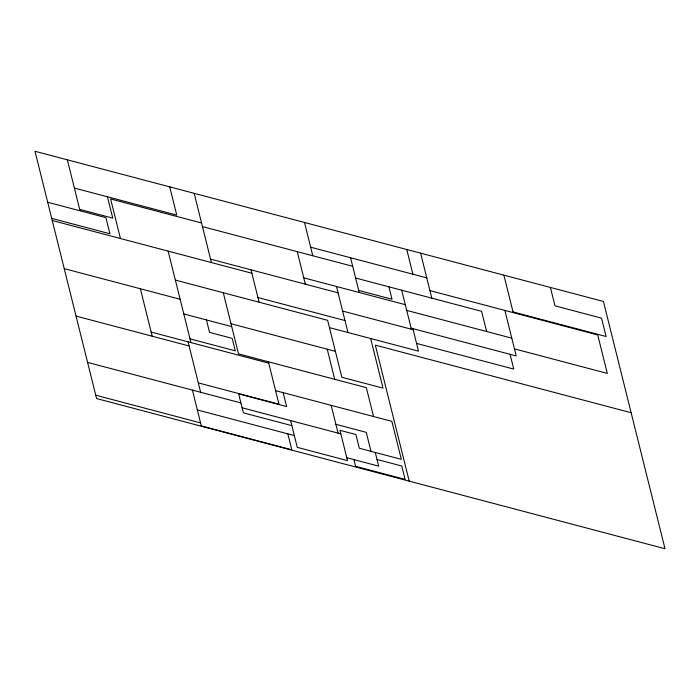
<?xml version="1.0" encoding="UTF-8"?>
<svg xmlns="http://www.w3.org/2000/svg" width="700" height="700" viewBox="0 0 700 700"><rect width="100%" height="100%" fill="white"/><g stroke="black" fill="none" stroke-linecap="round" stroke-linejoin="round"><path stroke-width="1.05" d="M310.66 247.196L426.764 277.874M74.384 188.055L176.75 215.101L169.724 186.865M201.548 222.994L110.6 198.966L120.453 238.525M202.449 226.599L352.704 266.297M513.03 311.929L606.104 336.516L601.528 318.132L554.995 305.839L550.41 287.446M429.94 290.614L597.721 334.941L607.303 373.398L514.465 348.871M355.618 278.031L481.6 311.316L486.631 331.52M79.695 209.379L112.744 218.111L107.433 196.779M47.696 202.256L105.91 217.639L109.926 233.765L51.712 218.383M358.706 290.43L392 299.233L388.911 286.825M303.774 277.856L405.291 304.675M406.717 310.398L511.796 338.161M210.551 259.131L338.074 292.828M52.238 220.509L251.895 273.254M411.145 328.178L516.224 355.941L504.884 310.415M342.615 311.062L413.149 329.7M257.941 297.544L344.977 320.539M416.561 343.402L513.747 369.084L510.073 354.314M175.35 280.079L327.661 320.32L341.836 377.248L383.023 388.132L370.668 338.511M329.473 327.626L418.486 351.146L412.886 328.641M631.137 412.729L375.34 345.144L409.211 481.145M64.225 268.634L180.162 299.267M231.009 323.767L335.379 351.339M183.82 313.967L231.718 326.629M190.015 338.861L235.287 350.822L232.19 338.38L209.554 332.395L206.456 319.953M151.165 332.08L268.73 363.142M76.046 316.094L189.105 345.966M275.581 390.644L391.877 421.374L401.328 459.34L359.319 448.236L355.906 434.534L339.955 430.316L347.506 460.626L297.273 447.352L290.614 420.595M198.293 382.882L278.959 404.197L268.398 361.786M335.886 424.314L366.249 432.338L370.974 451.316M87.579 362.408L240.896 402.92M242.112 407.776L340.839 433.86M291.874 425.661L243.373 412.842L238.648 393.873L286.632 406.551L283.176 392.648M197.339 409.946L294.341 435.575M377.002 459.463L401.765 466.008L405.099 479.377L355.574 466.296L353.911 459.611M346.78 457.73L378.674 466.156L375.261 452.445M95.743 395.203L200.559 422.896M503.877 275.152L513.205 312.611M420.613 253.155L431.821 298.156M406.752 249.489L412.912 274.216M401.686 290.194L411.408 329.236M350.569 257.74L359.223 292.504M373.537 416.526L366.345 387.66L238.507 353.885L223.282 292.74M336.499 286.501L347.953 332.509M304.5 222.477L312.786 255.754M327.215 349.186L334.714 379.304M297.246 251.65L305.349 284.183M331.161 405.326L338.082 433.134M251.037 269.832L259.105 302.207M287.84 433.86L291.821 449.829L201.311 425.915L192.395 390.11M194.162 193.322L211.4 262.561M168.14 251.125L190.951 342.589M188.072 341.828L200.638 392.28M140.385 288.759L152.197 336.219M67.349 159.819L80.045 210.805M603.426 301.455L35 151.27L96.574 398.545L665 548.73L603.426 301.455"/></g></svg>
